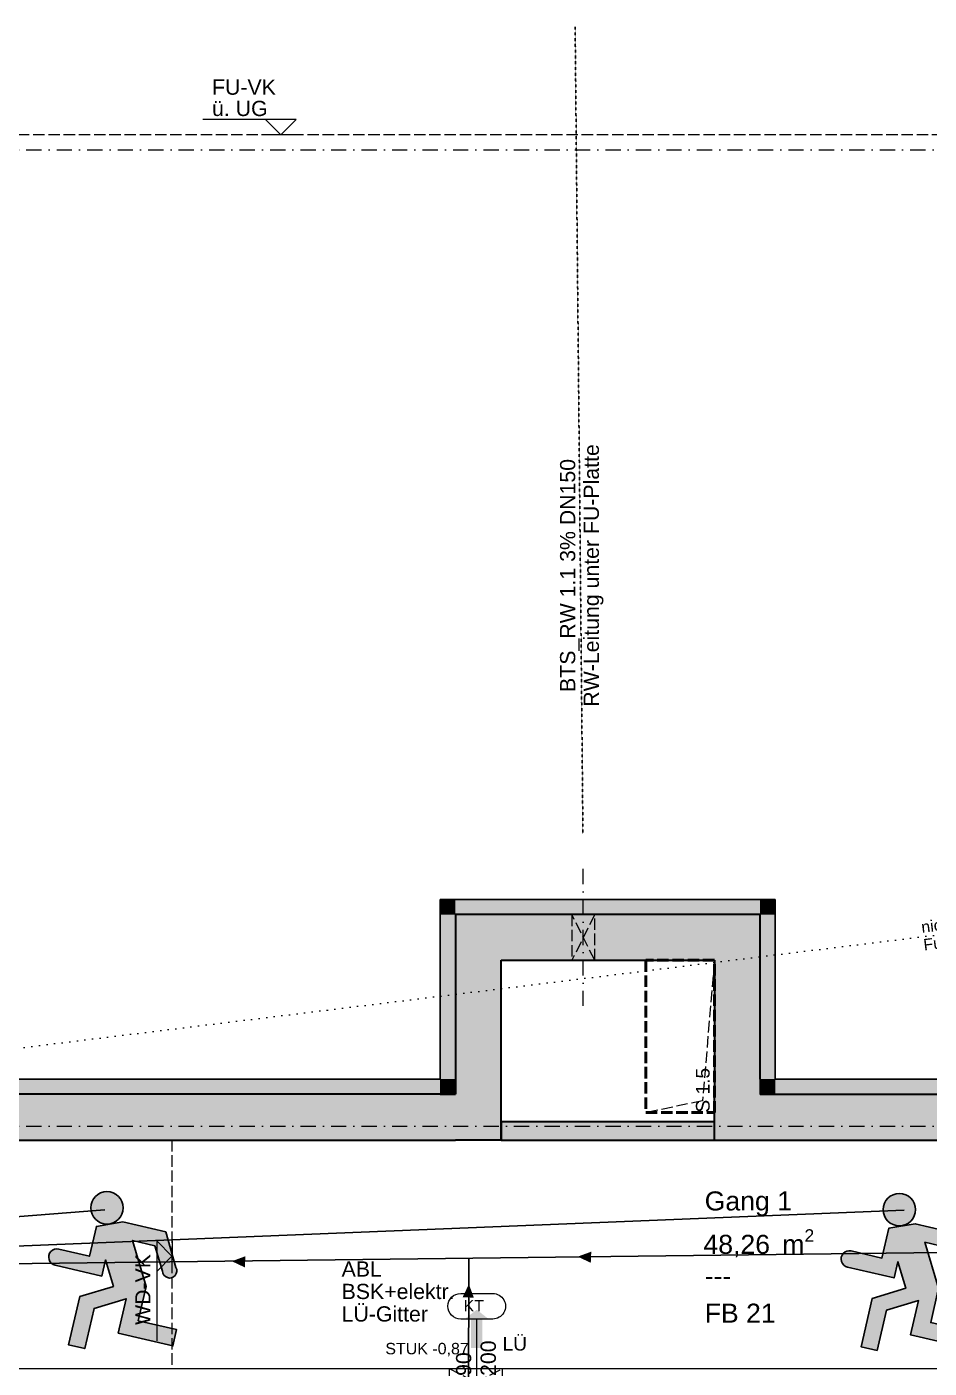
# Model space of a CAD drawing. Header units: millimetres. Extents: x 32522367 to 32638135, y 41424826 to 41540167.
# Drawn here: x 32559556 to 32565479, y 41448465 to 41457271 of the extents above; entities that cross this region are included whole.
import ezdxf
from ezdxf.enums import TextEntityAlignment as Align

# ---------------------------------------------------------------- set-up
doc = ezdxf.new("R2010")
doc.units = ezdxf.units.MM
for name, pattern in [('Achse', [0.2, 0.1, -0.05, 0, -0.05]), ('Punktlinie weit', [0.05, 0, -0.05]), ('Raster', [0.2, 0.1, -0.05, 0, -0.05]), ('Strichlinie eng', [0.1, 0.075, -0.025]), ('Untersicht', [0.1, 0.075, -0.025])]:
    doc.linetypes.add(name, pattern=pattern)
for name, color, linetype in [('000 Achsraster Haupt', 251, 'Continuous'), ('110 Wand Aussen', 251, 'Continuous'), ('120 Wand Innen tragend', 251, 'Continuous'), ('130 Wand Innen', 251, 'Continuous'), ('215 DVK darüber', 251, 'Continuous'), ('220 Bodenaufbau', 251, 'Continuous'), ('240 Unterdaemmung', 251, 'Continuous'), ('715 Lueftung', 251, 'Continuous'), ('811 Raum 2.Erschließung_ Nebenräume_Allg.räume_Technik', 251, 'Continuous'), ('955 Polierplan Beschriftung', 251, 'Continuous'), ('956 Fensternummer', 251, 'Continuous'), ('Archicad Fenstern', 251, 'Continuous'), ('Archicad Tür-Marker', 251, 'Continuous'), ('Archicad Türen', 251, 'Continuous')]:
    doc.layers.add(name, color=color, linetype=linetype)
for name, color, linetype, lineweight in [('000 Achsraster Haupt_Stift_Nr__1', 251, 'Continuous', 13), ('110 Wand Aussen_Stift_Nr__1', 251, 'Continuous', 13), ('110 Wand Aussen_Stift_Nr__24', 251, 'Continuous', 13), ('110 Wand Aussen_Stift_Nr__29', 251, 'Continuous', 13), ('110 Wand Aussen_Stift_Nr__6', 251, 'Continuous', 13), ('110 Wand Aussen_Stift_Nr__7', 251, 'Continuous', 25), ('110 Wand Aussen_Stift_Nr__78', 251, 'Continuous', 13), ('110 Wand Aussen_Stift_Nr__8', 251, 'Continuous', 35), ('120 Wand Innen tragend_Stift_Nr__1', 251, 'Continuous', 13), ('120 Wand Innen tragend_Stift_Nr__6', 251, 'Continuous', 13), ('130 Wand Innen_Stift_Nr__23', 251, 'Continuous', 13), ('130 Wand Innen_Stift_Nr__26', 251, 'Continuous', 13), ('130 Wand Innen_Stift_Nr__4', 251, 'Continuous', 35), ('130 Wand Innen_Stift_Nr__7', 251, 'Continuous', 25), ('210 Decke_Stift_Nr__101', 251, 'Continuous', 50), ('215 DVK darüber_Stift_Nr__17', 251, 'Continuous', 18), ('220 Bodenaufbau_Stift_Nr__1', 251, 'Continuous', 13), ('220 Bodenaufbau_Stift_Nr__6', 251, 'Continuous', 13), ('240 Unterdaemmung_Stift_Nr__6', 251, 'Continuous', 13), ('710 Kanal_Stift_Nr__102', 251, 'Continuous', 50), ('710 Kanal_Stift_Nr__61', 251, 'Continuous', 25), ('715 Lueftung_Stift_Nr__123', 251, 'Continuous', 13), ('945 Einreichplan Beschriftung_Stift_Nr__1', 251, 'Continuous', 13), ('955 Polierplan Beschriftung_Stift_Nr__1', 251, 'Continuous', 13), ('956 Durchbruch Beschriftung_Stift_Nr__61', 251, 'Continuous', 25), ('956 Fensternummer_Stift_Nr__1', 251, 'Continuous', 13), ('970 Brandschutz Beschriftung.Texte_ Bemaßung_ Symbole_ Fluchtwege_Stift_Nr__101', 251, 'Continuous', 50), ('Archicad Fenster-Marker_Stift_Nr__1', 251, 'Continuous', 13), ('Archicad Fenstern_Stift_Nr__1', 251, 'Continuous', 13), ('Archicad Fenstern_Stift_Nr__7', 251, 'Continuous', 25), ('Archicad Fenstern_Stift_Nr__8', 251, 'Continuous', 35), ('Archicad Raumstempel_Stift_Nr__1', 251, 'Continuous', 13), ('Archicad Tür-Marker_Stift_Nr__1', 251, 'Continuous', 13), ('Archicad Türen_Stift_Nr__1', 251, 'Continuous', 13), ('Archicad Türen_Stift_Nr__7', 251, 'Continuous', 25)]:
    doc.layers.add(name, color=color, linetype=linetype, lineweight=lineweight)
doc.layers.add('E2_LEHR_MENSCH_NATIVE', color=112, linetype='Continuous', lineweight=35, true_color=0x20dd55)
doc.layers.add('E2_LEHR_WEG_B_INTERPRETATION', color=112, linetype='Continuous', lineweight=80, true_color=0x20dd55)
doc.layers.add('E_NACHRTECH', color=3, linetype='Continuous', true_color=0x00fa00)
doc.styles.add('ERSTELLTER_STIL_1', font='arial.ttf')

# ---------------------------------------------------------------- blocks, each defined once
blk = doc.blocks.new('Gang 1__117', base_point=(19.8268, 1.9686))
at = {"layer": 'Archicad Raumstempel_Stift_Nr__1', "color": 7, "lineweight": 13, "insert": (19.5532, 2.2476), "char_height": 0.125, "attachment_point": 1, "rotation": 343.64009, "style": 'ERSTELLTER_STIL_1'}
blk.add_mtext('\\A1;{\\pql;\\pt0,0.05;\\fArial|b0|i0|c0|p0;\\W1.000000;48,26\\fArial|b0|i0|c0|p0;\\W1.000000;\\A1{\\H.66x;\\S^  ;}\\fArial|b0|i0|c0|p0;\\W1.000000; m\\fArial|b0|i0|c0|p0;\\W1.000000;\\A1{\\H.66x;\\S2^  ;}}', dxfattribs=at)
at = {"layer": 'Archicad Raumstempel_Stift_Nr__1', "color": 7, "lineweight": 13, "style": 'ERSTELLTER_STIL_1'}
for tag, p in [('ROOM_NAME', (19.6309, 2.4837)), ('DUMMY_890', (20.1705, 2.3539)), ('DUMMY_891', (19.5617, 2.2767)), ('DUMMY_892', (19.4926, 2.0411)), ('DUMMY_893', (19.4926, 2.0125)), ('sCustom1Value', (19.4234, 1.7769)), ('DUMMY_894', (19.8623, 1.6767))]:
    blk.add_attdef(tag, text='', height=0.125, rotation=343.64009, dxfattribs=at).set_placement(p, align=Align.TOP_LEFT)
blk = doc.blocks.new('Decke_47', base_point=(13.8265, 4.8519))
at = {"layer": '240 Unterdaemmung_Stift_Nr__6', "color": 7, "linetype": 'Strichlinie eng', "lineweight": 13, "flags": 128}
blk.add_lwpolyline([(13.8265, 4.8519), (18.2402, 3.5563), (18.5726, 4.6885), (20.4916, 4.1251), (20.1592, 2.9929), (29.8791, 0.1396), (30.0481, 0.7153), (31.9671, 0.152), (31.7981, -0.4237), (32.9975, -0.7758), (33.1665, -0.2001), (35.0855, -0.7635), (34.9165, -1.3392), (37.987, -2.2405), (38.5897, -0.1872), (41.8905, -1.1561), (41.3271, -3.0751), (42.3538, -3.3765), (42.3144, -3.5108), (43.0436, -3.7249), (43.1365, -3.4083), (44.2688, -3.7406), (44.3533, -3.4528), (45.8885, -3.9035), (45.711, -4.508), (53.4639, -6.7838), (53.6329, -6.2081), (55.5519, -6.7715), (55.3829, -7.3472), (57.5802, -7.9922), (57.7492, -7.4165), (59.6682, -7.9798), (59.4992, -8.5556), (62.1396, -9.3307), (63.9142, -3.2858), (52.1536, 0.1666), (50.2441, 0.7272), (27.1583, 7.5041), (25.2489, 8.0647), (15.601, 10.8969)], close=True, dxfattribs=at)
blk = doc.blocks.new('Decke_50', base_point=(4.5781, 13.8201))
at = {"layer": '220 Bodenaufbau_Stift_Nr__6', "color": 7, "linetype": 'Continuous', "lineweight": 13, "flags": 128}
blk.add_lwpolyline([(38.1903, -2.6129), (37.9025, -2.5284), (34.5442, -1.5425), (34.7132, -0.9668), (33.3699, -0.5725), (33.2009, -1.1482), (31.4258, -0.6271), (31.5948, -0.0514), (30.2514, 0.343), (30.0824, -0.2327), (19.7869, 2.7896), (20.1193, 3.9218), (18.7759, 4.3161), (18.4436, 3.1839), (13.4541, 4.6486), (10.4604, 5.5274), (8.2919, 6.164), (10.0665, 12.2089), (4.5781, 13.8201)], dxfattribs=at)
blk = doc.blocks.new('Decke_118', base_point=(16.371, 3.7923))
at = {"layer": '240 Unterdaemmung_Stift_Nr__6', "color": 7, "linetype": 'Strichlinie eng', "lineweight": 13, "flags": 128}
blk.add_lwpolyline([(16.371, 3.7923), (15.9485, 2.3531), (36.5876, -3.7057), (36.5527, -3.8413), (37.5557, -4.1358), (38.0176, -2.5622), (34.5442, -1.5425), (34.7132, -0.9668), (33.3699, -0.5725), (33.2009, -1.1482), (31.4258, -0.6271), (31.5948, -0.0514), (30.2514, 0.343), (30.0824, -0.2327)], close=True, dxfattribs=at)
blk = doc.blocks.new('Öffnung_125')
at = {"layer": '120 Wand Innen tragend_Stift_Nr__1', "color": 7, "linetype": 'Untersicht', "lineweight": 13}
for p, q in [((17.6948, 1.8404), (17.98, 1.5691)), ((17.6441, 1.6677), (18.0307, 1.7418))]:
    blk.add_line(p, q, dxfattribs=at)
at = {"layer": '120 Wand Innen tragend_Stift_Nr__6', "color": 7, "linetype": 'Untersicht', "lineweight": 13, "flags": 128}
for points in [[(17.6948, 1.8404), (17.6441, 1.6677)], [(17.98, 1.5691), (18.0307, 1.7418)]]:
    blk.add_lwpolyline(points, dxfattribs=at)
blk = doc.blocks.new('Öffnung_205')
at = {"layer": '110 Wand Aussen_Stift_Nr__1', "color": 7, "linetype": 'Untersicht', "lineweight": 13}
for p, q in [((19.4505, 4.4308), (19.2221, 4.1852)), ((19.366, 4.1429), (19.3066, 4.473))]:
    blk.add_line(p, q, dxfattribs=at)
at = {"layer": '110 Wand Aussen_Stift_Nr__6', "color": 7, "linetype": 'Untersicht', "lineweight": 13, "flags": 128}
for points in [[(19.3066, 4.473), (19.2221, 4.1852)], [(19.366, 4.1429), (19.4505, 4.4308)]]:
    blk.add_lwpolyline(points, dxfattribs=at)
at = {"layer": '110 Wand Aussen_Stift_Nr__78', "color": 5, "linetype": 'Achse', "lineweight": 13}
blk.add_line((19.2096, 3.8762), (19.4631, 4.7397), dxfattribs=at)
at = {"layer": '110 Wand Aussen_Stift_Nr__8', "color": 7, "linetype": 'Continuous', "lineweight": 35, "flags": 128}
for points in [[(19.4505, 4.4308), (19.3066, 4.473)], [(19.2221, 4.1852), (19.366, 4.1429)]]:
    blk.add_lwpolyline(points, dxfattribs=at)
blk = doc.blocks.new('2-Flügelfenster 1+1 27_2')
at = {"layer": 'Archicad Fenstern_Stift_Nr__1', "color": 7, "linetype": 'Strichlinie eng', "lineweight": 13}
for p, q in [((-0.505, 0.03), (-0.505, 0.535)), ((0.505, 0.03), (0.505, 0.535))]:
    blk.add_line(p, q, dxfattribs=at)
at = {"layer": 'Archicad Fenstern_Stift_Nr__1', "color": 7, "linetype": 'Continuous', "lineweight": 13}
for p, q in [((-0.605, 0.15), (0.605, 0.15)), ((-0.605, 0), (-0.505, 0)), ((-0.505, -0.03), (-0.505, 0.03)), ((-0.505, 0.03), (-0.435, 0.03)), ((-0.505, 0), (-0.505, -0.03)), ((-0.435, 0.03), (-0.07, 0.03)), ((-0.435, 0.03), (-0.435, -0.03)), ((-0.435, 0.01), (-0.07, 0.01)), ((-0.07, -0.03), (-0.07, 0.03)), ((-0.07, 0.03), (0, 0.03)), ((0, 0.03), (0, -0.03)), ((0, -0.03), (0, 0.03)), ((0, 0.03), (0.07, 0.03)), ((0, -0.03), (0, 0)), ((0, 0), (0, -0.03)), ((0.07, 0.03), (0.435, 0.03)), ((0.07, 0.03), (0.07, -0.03)), ((0.07, 0.01), (0.435, 0.01)), ((0.435, -0.03), (0.435, 0.03)), ((0.435, 0.03), (0.505, 0.03)), ((0.505, 0.03), (0.505, -0.03)), ((0.505, -0.03), (0.505, 0)), ((0.505, 0), (0.605, 0)), ((-0.485, -0.07), (-0.605, -0.07)), ((-0.505, -0.03), (-0.485, -0.03)), ((-0.435, -0.03), (-0.505, -0.03)), ((-0.485, -0.03), (-0.485, -0.07)), ((-0.02, -0.07), (-0.485, -0.07)), ((-0.07, -0.01), (-0.435, -0.01)), ((-0.07, -0.03), (-0.435, -0.03)), ((0, -0.03), (-0.07, -0.03)), ((-0.02, -0.07), (-0.02, -0.03)), ((-0.02, -0.03), (0, -0.03)), ((0, -0.07), (-0.02, -0.07)), ((0, -0.03), (0.02, -0.03)), ((0.07, -0.03), (0, -0.03)), ((0.02, -0.07), (0, -0.07)), ((0.02, -0.03), (0.02, -0.07)), ((0.485, -0.07), (0.02, -0.07)), ((0.435, -0.01), (0.07, -0.01)), ((0.435, -0.03), (0.07, -0.03)), ((0.505, -0.03), (0.435, -0.03)), ((0.485, -0.07), (0.485, -0.03)), ((0.485, -0.03), (0.505, -0.03)), ((0.605, -0.07), (0.485, -0.07)), ((-0.605, -0.25), (0.605, -0.25))]:
    blk.add_line(p, q, dxfattribs=at)
at = {"layer": 'Archicad Fenstern_Stift_Nr__1', "color": 7, "linetype": 'Strichlinie eng', "lineweight": 13}
for centre, start, end in [((-0.505, 0.03), 0, 90), ((0.505, 0.03), 90, 180)]:
    blk.add_arc(centre, 0.505, start, end, dxfattribs=at)
at = {"layer": 'Archicad Fenstern_Stift_Nr__7', "color": 7, "linetype": 'Continuous', "lineweight": 25}
for p, q in [((-0.605, -0.15), (-0.605, -0.25)), ((0.605, -0.15), (0.605, -0.25))]:
    blk.add_line(p, q, dxfattribs=at)
at = {"layer": 'Archicad Fenstern_Stift_Nr__8', "color": 7, "linetype": 'Continuous', "lineweight": 35}
for p, q in [((-0.605, 0.15), (-0.605, 0)), ((0.605, 0.15), (0.605, 0)), ((-0.605, 0), (-0.605, -0.07)), ((-0.605, 0), (-0.605, -0.07)), ((0.605, 0), (0.605, -0.07)), ((0.605, 0), (0.605, -0.07)), ((-0.605, -0.07), (-0.605, -0.15)), ((0.605, -0.07), (0.605, -0.15))]:
    blk.add_line(p, q, dxfattribs=at)
blk = doc.blocks.new('F Marker AUT 27')
at = {"layer": 'Archicad Fenster-Marker_Stift_Nr__1', "color": 7, "linetype": 'Continuous', "lineweight": 13}
blk.add_line((0, -0.2187), (0, 0), dxfattribs=at)
at = {"layer": 'Archicad Fenster-Marker_Stift_Nr__1', "color": 7, "lineweight": 13, "style": 'ERSTELLTER_STIL_1'}
for tag, height, p in [('DUMMY_269', 0.1, (-0.195, -0.535)), ('DUMMY_270', 0.0667, (-0.1283, -0.535)), ('DUMMY_267', 0.1, (-0.0036, -0.535)), ('DUMMY_268', 0.0667, (0.0631, -0.535))]:
    blk.add_attdef(tag, text='', height=height, rotation=270, dxfattribs=at).set_placement(p, align=Align.BOTTOM_LEFT)
blk = doc.blocks.new('Wand_300', base_point=(30.0824, -0.2327))
at = {"layer": '110 Wand Aussen_Stift_Nr__24', "linetype": 'Continuous', "lineweight": 13}
for points in [[(19.7869, 2.7896), (20.1592, 2.9929), (19.8714, 3.0774)], [(20.1592, 2.9929), (19.7869, 2.7896), (20.0747, 2.7051)], [(20.1592, 2.9929), (20.0747, 2.7051), (23.7641, 1.622), (23.8486, 1.9099)], [(25.0096, 1.5691), (24.9251, 1.2812), (29.7946, -0.1482), (29.8791, 0.1396)]]:
    blk.add_hatch(color=92, dxfattribs=at).paths.add_polyline_path(points)
at = {"layer": '110 Wand Aussen_Stift_Nr__29', "linetype": 'Continuous', "lineweight": 13}
for points in [[(20.1592, 2.9929), (20.2834, 3.0607), (20.1874, 3.0889)], [(20.2834, 3.0607), (20.1592, 2.9929), (20.2552, 2.9648)], [(20.2834, 3.0607), (20.2552, 2.9648), (23.8486, 1.9099), (23.8767, 2.0059)], [(25.0096, 1.5691), (29.7831, 0.1678), (29.8113, 0.2637), (25.0377, 1.665)]]:
    blk.add_hatch(color=6, dxfattribs=at).paths.add_polyline_path(points)
at = {"layer": '110 Wand Aussen_Stift_Nr__7', "color": 7, "linetype": 'Continuous', "lineweight": 25, "flags": 128}
for points in [[(23.8767, 2.0059), (20.2834, 3.0607)], [(29.8113, 0.2637), (25.0377, 1.665)]]:
    blk.add_lwpolyline(points, dxfattribs=at)
at = {"layer": '110 Wand Aussen_Stift_Nr__8', "color": 7, "linetype": 'Continuous', "lineweight": 35}
for p, q in [((20.1874, 3.0889), (20.1592, 2.9929)), ((23.8486, 1.9099), (20.1592, 2.9929)), ((28.91, 0.4241), (25.0096, 1.5691)), ((29.7831, 0.1678), (29.0539, 0.3818)), ((29.7831, 0.1678), (29.8791, 0.1396))]:
    blk.add_line(p, q, dxfattribs=at)
at = {"layer": '110 Wand Aussen_Stift_Nr__8', "color": 7, "linetype": 'Continuous', "lineweight": 35, "flags": 128}
for points in [[(19.7869, 2.7896), (19.8714, 3.0774)], [(19.7869, 2.7896), (23.7641, 1.622)], [(24.9251, 1.2812), (28.8255, 0.1362)], [(28.9694, 0.094), (29.7946, -0.1482)]]:
    blk.add_lwpolyline(points, dxfattribs=at)
at = {"layer": 'Archicad Fenster-Marker_Stift_Nr__1', "color": 7, "lineweight": 13, "rotation": 163.6400935152808}
blk.add_blockref('F Marker AUT 27', (24.3446, 1.4516), dxfattribs=at)
at = {"layer": 'Archicad Fenstern', "color": 7, "linetype": 'Continuous', "lineweight": 13, "xscale": -1, "rotation": 163.6400935152808}
blk.add_blockref('2-Flügelfenster 1+1 27_2', (24.3868, 1.5956), dxfattribs=at)
blk = doc.blocks.new('Wand_301', base_point=(19.7869, 2.7896))
at = {"layer": '110 Wand Aussen_Stift_Nr__24', "linetype": 'Continuous', "lineweight": 13}
for points in [[(20.2038, 4.2096), (20.1193, 3.9218), (20.4916, 4.1251)], [(20.1193, 3.9218), (20.4071, 3.8373), (20.4916, 4.1251)], [(20.1193, 3.9218), (19.8714, 3.0774), (20.1592, 2.9929), (20.4071, 3.8373)]]:
    blk.add_hatch(color=92, dxfattribs=at).paths.add_polyline_path(points)
at = {"layer": '110 Wand Aussen_Stift_Nr__29', "linetype": 'Continuous', "lineweight": 13}
for points in [[(20.4916, 4.1251), (20.6157, 4.1929), (20.5198, 4.2211)], [(20.4916, 4.1251), (20.5876, 4.097), (20.6157, 4.1929)], [(20.4916, 4.1251), (20.1874, 3.0889), (20.2834, 3.0607), (20.5876, 4.097)]]:
    blk.add_hatch(color=6, dxfattribs=at).paths.add_polyline_path(points)
at = {"layer": '110 Wand Aussen_Stift_Nr__7', "color": 7, "linetype": 'Continuous', "lineweight": 25, "flags": 128}
for points in [[(20.2834, 3.0607), (20.6157, 4.1929)], [(20.6157, 4.1929), (20.5198, 4.2211)]]:
    blk.add_lwpolyline(points, dxfattribs=at)
at = {"layer": '110 Wand Aussen_Stift_Nr__8', "color": 7, "linetype": 'Continuous', "lineweight": 35}
for p, q in [((20.4916, 4.1251), (20.2038, 4.2096)), ((20.4071, 3.8373), (20.4916, 4.1251)), ((20.1874, 3.0889), (20.4071, 3.8373)), ((20.1874, 3.0889), (20.1592, 2.9929))]:
    blk.add_line(p, q, dxfattribs=at)
at = {"layer": '110 Wand Aussen_Stift_Nr__8', "color": 7, "linetype": 'Continuous', "lineweight": 35, "flags": 128}
blk.add_lwpolyline([(20.1193, 3.9218), (19.8714, 3.0774)], dxfattribs=at)
blk = doc.blocks.new('Wand_302', base_point=(20.1193, 3.9218))
at = {"layer": '110 Wand Aussen_Stift_Nr__24', "linetype": 'Continuous', "lineweight": 13}
for points in [[(18.5726, 4.6885), (18.4881, 4.4006), (18.7759, 4.3161)], [(18.8604, 4.604), (18.5726, 4.6885), (18.7759, 4.3161)], [(18.8604, 4.604), (18.7759, 4.3161), (20.1193, 3.9218), (20.2038, 4.2096)]]:
    blk.add_hatch(color=92, dxfattribs=at).paths.add_polyline_path(points)
at = {"layer": '110 Wand Aussen_Stift_Nr__29', "linetype": 'Continuous', "lineweight": 13}
for points in [[(18.4766, 4.7167), (18.5726, 4.6885), (18.5048, 4.8126)], [(18.6008, 4.7844), (18.5048, 4.8126), (18.5726, 4.6885)], [(18.5726, 4.6885), (20.4916, 4.1251), (20.5198, 4.2211), (18.6008, 4.7844)]]:
    blk.add_hatch(color=6, dxfattribs=at).paths.add_polyline_path(points)
at = {"layer": '110 Wand Aussen_Stift_Nr__7', "color": 7, "linetype": 'Continuous', "lineweight": 25, "flags": 128}
for points in [[(18.5048, 4.8126), (18.4766, 4.7167)], [(20.5198, 4.2211), (18.5048, 4.8126)]]:
    blk.add_lwpolyline(points, dxfattribs=at)
at = {"layer": '110 Wand Aussen_Stift_Nr__8', "color": 7, "linetype": 'Continuous', "lineweight": 35}
for p, q in [((18.5726, 4.6885), (18.4881, 4.4006)), ((18.8604, 4.604), (18.5726, 4.6885)), ((19.3066, 4.473), (18.8604, 4.604)), ((20.2038, 4.2096), (19.4505, 4.4308)), ((20.4916, 4.1251), (20.2038, 4.2096))]:
    blk.add_line(p, q, dxfattribs=at)
at = {"layer": '110 Wand Aussen_Stift_Nr__8', "color": 7, "linetype": 'Continuous', "lineweight": 35, "flags": 128}
for points in [[(18.7759, 4.3161), (19.2221, 4.1852)], [(19.366, 4.1429), (20.1193, 3.9218)]]:
    blk.add_lwpolyline(points, dxfattribs=at)
blk = doc.blocks.new('Wand_303', base_point=(18.7759, 4.3161))
at = {"layer": '110 Wand Aussen_Stift_Nr__24', "linetype": 'Continuous', "lineweight": 13}
for points in [[(18.5281, 3.4718), (18.7759, 4.3161), (18.4881, 4.4006), (18.2402, 3.5563)], [(18.2402, 3.5563), (18.1557, 3.2684), (18.4436, 3.1839)], [(18.5281, 3.4718), (18.2402, 3.5563), (18.4436, 3.1839)]]:
    blk.add_hatch(color=92, dxfattribs=at).paths.add_polyline_path(points)
at = {"layer": '110 Wand Aussen_Stift_Nr__29', "linetype": 'Continuous', "lineweight": 13}
for points in [[(18.1724, 3.6804), (18.2684, 3.6522), (18.5726, 4.6885), (18.4766, 4.7167)], [(18.1724, 3.6804), (18.1443, 3.5844), (18.2402, 3.5563)], [(18.2684, 3.6522), (18.1724, 3.6804), (18.2402, 3.5563)]]:
    blk.add_hatch(color=6, dxfattribs=at).paths.add_polyline_path(points)
at = {"layer": '110 Wand Aussen_Stift_Nr__7', "color": 7, "linetype": 'Continuous', "lineweight": 25, "flags": 128}
blk.add_lwpolyline([(18.4766, 4.7167), (18.1724, 3.6804)], dxfattribs=at)
at = {"layer": '110 Wand Aussen_Stift_Nr__8', "color": 7, "linetype": 'Continuous', "lineweight": 35}
for p, q in [((18.5726, 4.6885), (18.4881, 4.4006)), ((18.4881, 4.4006), (18.2402, 3.5563)), ((18.1443, 3.5844), (18.2402, 3.5563))]:
    blk.add_line(p, q, dxfattribs=at)
at = {"layer": '110 Wand Aussen_Stift_Nr__8', "color": 7, "linetype": 'Continuous', "lineweight": 35, "flags": 128}
for points in [[(18.4436, 3.1839), (18.7759, 4.3161)], [(18.4436, 3.1839), (18.1557, 3.2684)]]:
    blk.add_lwpolyline(points, dxfattribs=at)
blk = doc.blocks.new('Wand_304', base_point=(18.4436, 3.1839))
at = {"layer": '110 Wand Aussen_Stift_Nr__24', "linetype": 'Continuous', "lineweight": 13}
blk.add_hatch(color=92, dxfattribs=at).paths.add_polyline_path([(18.2402, 3.5563), (13.5386, 4.9364), (13.4541, 4.6486), (18.1557, 3.2684)])
at = {"layer": '110 Wand Aussen_Stift_Nr__29', "linetype": 'Continuous', "lineweight": 13}
blk.add_hatch(color=6, dxfattribs=at).paths.add_polyline_path([(18.1724, 3.6804), (13.5668, 5.0324), (13.5386, 4.9364), (18.1443, 3.5844)])
at = {"layer": '110 Wand Aussen_Stift_Nr__7', "color": 7, "linetype": 'Continuous', "lineweight": 25, "flags": 128}
for points in [[(13.5668, 5.0324), (13.5386, 4.9364)], [(13.8546, 4.9479), (13.5668, 5.0324)], [(18.1724, 3.6804), (13.9506, 4.9197)]]:
    blk.add_lwpolyline(points, dxfattribs=at)
at = {"layer": '110 Wand Aussen_Stift_Nr__8', "color": 7, "linetype": 'Continuous', "lineweight": 35}
for p, q in [((14.0184, 4.7956), (13.5386, 4.9364)), ((18.1443, 3.5844), (14.2103, 4.7393)), ((18.1443, 3.5844), (18.2402, 3.5563))]:
    blk.add_line(p, q, dxfattribs=at)
at = {"layer": '110 Wand Aussen_Stift_Nr__8', "color": 7, "linetype": 'Continuous', "lineweight": 35, "flags": 128}
for points in [[(13.5386, 4.9364), (13.4541, 4.6486)], [(13.4541, 4.6486), (13.9339, 4.5078)], [(14.1258, 4.4514), (18.1557, 3.2684)]]:
    blk.add_lwpolyline(points, dxfattribs=at)
blk = doc.blocks.new('T Marker AUT 27_4')
at = {"layer": 'Archicad Tür-Marker_Stift_Nr__1', "color": 7, "linetype": 'Continuous', "lineweight": 13}
blk.add_line((0, -0.405), (0, 0.075), dxfattribs=at)
at = {"layer": 'Archicad Tür-Marker_Stift_Nr__1', "color": 7, "lineweight": 13, "style": 'ERSTELLTER_STIL_1'}
for tag, height, rotation, p in [('AC_SillPrefix_STUK', 0.075, 180, (0.2687, 0.2696)), ('DUMMY_268', 0.05, 180, (-0.2687, 0.2084)), ('DUMMY_273', 0.1, 270, (-0.165, 0.1814)), ('DUMMY_271', 0.1, 270, (-0.0036, 0.1052)), ('DUMMY_274', 0.0667, 270, (-0.0983, -0.08)), ('DUMMY_272', 0.0667, 270, (0.0631, -0.08)), ('widthPrefix1st50_1', 0.1, 270, (-0.165, -0.1475)), ('widthPrefix1st50_0', 0.1, 270, (-0.0036, -0.1474)), ('DUMMY_270', 0.0667, 270, (-0.0983, -0.6756)), ('DUMMY_269', 0.0667, 270, (0.0631, -0.6756))]:
    blk.add_attdef(tag, text='', height=height, rotation=rotation, dxfattribs=at).set_placement(p, align=Align.BOTTOM_LEFT)
blk = doc.blocks.new('Wand_322', base_point=(9.9612, 4.1107))
at = {"layer": 'Archicad Tür-Marker', "color": 7, "lineweight": 13}
ref = blk.add_blockref('T Marker AUT 27_4', (17.8675, 1.7897), dxfattribs=dict(at, rotation=343.6400909213428))
ref.add_attrib('widthPrefix1st50', 'RBL106', dxfattribs={"layer": 'Archicad Tür-Marker_Stift_Nr__1', "color": 7, "lineweight": 13, "height": 0.1, "rotation": 73.64009, "style": 'ERSTELLTER_STIL_1'}).set_placement((17.6807, 1.1731), align=Align.BOTTOM_LEFT)
ref.add_attrib('widthPrefix1st50_1', 'RBL213', dxfattribs={"layer": 'Archicad Tür-Marker_Stift_Nr__1', "color": 7, "lineweight": 13, "height": 0.1, "rotation": 73.64009, "style": 'ERSTELLTER_STIL_1'}).set_placement((17.8356, 1.1275), align=Align.BOTTOM_LEFT)
ref.add_attrib('AC_SillPrefix_STUK', 'STUK -0,87', dxfattribs={"layer": 'Archicad Tür-Marker_Stift_Nr__1', "color": 7, "lineweight": 13, "height": 0.075, "rotation": 343.64009, "style": 'ERSTELLTER_STIL_1'}).set_placement((17.3124, 2.0264), align=Align.BOTTOM_LEFT)
ref.add_attrib('DUMMY_271', '90', dxfattribs={"layer": 'Archicad Tür-Marker_Stift_Nr__1', "color": 7, "lineweight": 13, "height": 0.1, "rotation": 73.64009, "style": 'ERSTELLTER_STIL_1'}).set_placement((17.8484, 1.7446), align=Align.BOTTOM_LEFT)
ref.add_attrib('DUMMY_273', '200', dxfattribs={"layer": 'Archicad Tür-Marker_Stift_Nr__1', "color": 7, "lineweight": 13, "height": 0.1, "rotation": 73.64009, "style": 'ERSTELLTER_STIL_1'}).set_placement((18.0033, 1.6991), align=Align.BOTTOM_LEFT)
blk = doc.blocks.new('Blockrahmentür 1-Fl 27_8')
at = {"layer": 'Archicad Türen_Stift_Nr__1', "color": 7, "linetype": 'Continuous', "lineweight": 13}
for p, q in [((0.4, 0), (0.4, 0.8)), ((-0.4, 0), (-0.43, 0)), ((-0.43, 0), (-0.43, -0.03)), ((-0.4, -0.02), (-0.4, 0)), ((0.4, -0.02), (0.4, 0)), ((0.4, 0), (0.43, 0)), ((0.43, 0), (0.43, -0.03)), ((-0.43, -0.03), (-0.4, -0.03)), ((-0.4, -0.03), (-0.4, -0.02)), ((0.4, -0.03), (0.4, -0.02)), ((0.43, -0.03), (0.4, -0.03))]:
    blk.add_line(p, q, dxfattribs=at)
blk.add_arc((0.4, 0), 0.8, 90, 180, dxfattribs=at)
at = {"layer": 'Archicad Türen_Stift_Nr__7', "color": 7, "linetype": 'Continuous', "lineweight": 25}
for p, q in [((-0.43, 0), (-0.43, -0.03)), ((-0.43, 0), (-0.43, -0.03)), ((0.43, 0), (0.43, -0.03)), ((0.43, 0), (0.43, -0.03))]:
    blk.add_line(p, q, dxfattribs=at)
blk = doc.blocks.new('T Marker AUT 27_13')
at = {"layer": 'Archicad Tür-Marker_Stift_Nr__1', "color": 7, "linetype": 'Continuous', "lineweight": 13}
blk.add_line((0, -0.255), (0, 0.075), dxfattribs=at)
at = {"layer": 'Archicad Tür-Marker_Stift_Nr__1', "color": 7, "lineweight": 13, "style": 'ERSTELLTER_STIL_1'}
for tag, height, p in [('DUMMY_270', 0.1, (-0.165, 0.0026)), ('DUMMY_268', 0.1, (-0.0036, 0.0026)), ('DUMMY_269', 0.0667, (0.0631, -0.1825)), ('DUMMY_271', 0.0667, (-0.0983, -0.2588))]:
    blk.add_attdef(tag, text='', height=height, rotation=270, dxfattribs=at).set_placement(p, align=Align.BOTTOM_LEFT)
blk = doc.blocks.new('Wand_430', base_point=(16.8216, 0.5699))
at = {"layer": '130 Wand Innen_Stift_Nr__26', "linetype": 'Continuous', "lineweight": 13}
for points in [[(17.1836, 1.8029), (17.0878, 1.4767), (17.1166, 1.4682), (17.2123, 1.7945)], [(16.8258, 0.5843), (16.8546, 0.5759), (16.8743, 0.643), (16.8456, 0.6515)]]:
    blk.add_hatch(color=5, dxfattribs=at).paths.add_polyline_path(points)
at = {"layer": '130 Wand Innen_Stift_Nr__7', "color": 7, "linetype": 'Continuous', "lineweight": 25}
for p, q in [((17.1166, 1.4682), (17.0878, 1.4767)), ((16.8743, 0.643), (16.8456, 0.6515))]:
    blk.add_line(p, q, dxfattribs=at)
at = {"layer": '130 Wand Innen_Stift_Nr__7', "color": 7, "linetype": 'Continuous', "lineweight": 25, "flags": 128}
for points in [[(17.1836, 1.8029), (17.0878, 1.4767)], [(17.1166, 1.4682), (17.2123, 1.7945)], [(17.2123, 1.7945), (17.1836, 1.8029)], [(16.8456, 0.6515), (16.8258, 0.5843)], [(16.8546, 0.5759), (16.8743, 0.643)]]:
    blk.add_lwpolyline(points, dxfattribs=at)
at = {"layer": 'Archicad Tür-Marker', "color": 7, "lineweight": 13}
ref = blk.add_blockref('T Marker AUT 27_13', (16.9667, 1.0641), dxfattribs=dict(at, rotation=73.64008921166655))
ref.add_attrib('DUMMY_268', '80', dxfattribs={"layer": 'Archicad Tür-Marker_Stift_Nr__1', "color": 7, "lineweight": 13, "height": 0.1, "rotation": 343.64009, "style": 'ERSTELLTER_STIL_1'}).set_placement((16.9945, 1.0848), align=Align.BOTTOM_LEFT)
ref.add_attrib('DUMMY_270', '200', dxfattribs={"layer": 'Archicad Tür-Marker_Stift_Nr__1', "color": 7, "lineweight": 13, "height": 0.1, "rotation": 343.64009, "style": 'ERSTELLTER_STIL_1'}).set_placement((16.949, 0.9299), align=Align.BOTTOM_LEFT)
at = {"layer": 'Archicad Türen', "color": 7, "linetype": 'Continuous', "lineweight": 13, "rotation": 253.6400892116665}
blk.add_blockref('Blockrahmentür 1-Fl 27_8', (16.9955, 1.0556), dxfattribs=at)
blk = doc.blocks.new('Wand_467', base_point=(19.7869, 2.7896))
at = {"layer": '130 Wand Innen_Stift_Nr__23', "linetype": 'Continuous', "lineweight": 13}
blk.add_hatch(color=91, dxfattribs=at).paths.add_polyline_path([(19.8207, 2.9047), (18.4774, 3.2991), (18.4436, 3.1839), (19.7869, 2.7896)])
at = {"layer": '130 Wand Innen_Stift_Nr__4', "color": 7, "linetype": 'Continuous', "lineweight": 35, "flags": 128}
for points in [[(18.4774, 3.2991), (18.4436, 3.1839)], [(19.8207, 2.9047), (18.4774, 3.2991)], [(18.4436, 3.1839), (19.7869, 2.7896)], [(19.7869, 2.7896), (19.8207, 2.9047)]]:
    blk.add_lwpolyline(points, dxfattribs=at)
blk = doc.blocks.new('Höhenbemaßung_214', base_point=(16.1563, 3.061))
at = {"layer": '215 DVK darüber_Stift_Nr__17', "color": 190, "linetype": 'Continuous', "lineweight": 18, "true_color": 0x9900ff}
for p, q in [((16.0886, 3.1851), (16.0322, 2.9933)), ((16.1563, 3.061), (16.0886, 3.1851)), ((16.1846, 3.1569), (16.1281, 2.9651)), ((16.0322, 2.9933), (16.1563, 3.061)), ((16.0322, 2.9933), (15.9032, 2.5548))]:
    blk.add_line(p, q, dxfattribs=at)
at = {"layer": '215 DVK darüber_Stift_Nr__17', "color": 190, "lineweight": 18, "true_color": 0x9900ff, "insert": (15.8934, 2.6672), "char_height": 0.1, "attachment_point": 7, "rotation": 73.60614, "style": 'ERSTELLTER_STIL_1'}
blk.add_mtext('\\A1;{\\pql;\\fArial|b0|i0|c0|p0;\\W1.000000;WD-VK}', dxfattribs=at)
blk = doc.blocks.new('Höhenbemaßung_270', base_point=(18.9158, 9.9238))
at = {"layer": '215 DVK darüber_Stift_Nr__17', "color": 190, "linetype": 'Continuous', "lineweight": 18, "true_color": 0x9900ff}
for p, q in [((18.8481, 10.0479), (18.4534, 10.164)), ((19.04, 9.9915), (18.8481, 10.0479)), ((18.8481, 10.0479), (18.9158, 9.9238)), ((19.0118, 9.8955), (18.8199, 9.952)), ((18.9158, 9.9238), (19.04, 9.9915))]:
    blk.add_line(p, q, dxfattribs=at)
at = {"layer": '215 DVK darüber_Stift_Nr__17', "color": 190, "lineweight": 18, "true_color": 0x9900ff, "char_height": 0.1, "attachment_point": 7, "rotation": 343.60614, "style": 'ERSTELLTER_STIL_1'}
for s, insert in [('\\A1;{\\pql;\\fArial|b0|i0|c0|p0;\\W1.000000;FU-VK}', (18.5559, 10.3017)), ('\\A1;{\\pql;\\fArial|b0|i0|c0|p0;\\W1.000000;ü. UG}', (18.5164, 10.1674))]:
    blk.add_mtext(s, dxfattribs=dict(at, insert=insert))
blk = doc.blocks.new('Etikett_231', base_point=(17.8887, 1.8617))
at = {"layer": '956 Fensternummer_Stift_Nr__1', "color": 7, "linetype": 'Continuous', "lineweight": 13}
blk.add_line((17.8887, 1.8617), (17.9591, 2.1016), dxfattribs=at)
at = {"layer": '956 Fensternummer_Stift_Nr__1', "color": 7, "linetype": 'Continuous', "lineweight": 13, "flags": 128}
blk.add_lwpolyline([(17.8583, 2.1311, -1), (17.9056, 2.2922), (18.1071, 2.233, -1), (18.0598, 2.072)], format="xyb", close=True, dxfattribs=at)
at = {"layer": '956 Fensternummer_Stift_Nr__1', "color": 7, "lineweight": 13, "insert": (17.9941, 2.2209), "char_height": 0.075, "attachment_point": 2, "rotation": 343.64009, "style": 'ERSTELLTER_STIL_1'}
blk.add_mtext('\\A1;{\\pqc;\\pt0,1;\\fArial|b0|i0|c0|p0;\\W1.000000;KT\\fArial|b0|i0|c0|p0;\\W1.000000;\\A1{\\H.66x;\\S^  ;}\\fArial|b0|i0|c0|p0;\\W1.000000;\\fArial|b0|i0|c0|p0;\\W1.000000;\\A1{\\H.66x;\\S^  ;}\\fArial|b0|i0|c0|p0;\\W1.000000; \\fArial|b0|i0|c0|p0;\\W1.000000;\\fArial|b0|i0|c0|p0;\\W1.000000;\\fArial|b0|i0|c0|p0;\\W1.000000;\\fArial|b0|i0|c0|p0;\\W1.000000;\\fArial|b0|i0|c0|p0;\\W1.000000;\\fArial|b0|i0|c0|p0;\\W1.000000;\\fArial|b0|i0|c0|p0;\\W1.000000;\\fArial|b0|i0|c0|p0;\\W1.000000;\\fArial|b0|i0|c0|p0;\\W1.000000;\\fArial|b0|i0|c0|p0;\\W1.000000;\\fArial|b0|i0|c0|p0;\\W1.000000;\\fArial|b0|i0|c0|p0;\\W1.000000;\\fArial|b0|i0|c0|p0;\\W1.000000;\\fArial|b0|i0|c0|p0;\\W1.000000;\\fArial|b0|i0|c0|p0;\\W1.000000;\\fArial|b0|i0|c0|p0;\\W1.000000;\\fArial|b0|i0|c0|p0;\\W1.000000;\\fArial|b0|i0|c0|p0;\\W1.000000;\\fArial|b0|i0|c0|p0;\\W1.000000;\\fArial|b0|i0|c0|p0;\\W1.000000;\\fArial|b0|i0|c0|p0;\\W1.000000;\\fArial|b0|i0|c0|p0;\\W1.000000;\\fArial|b0|i0|c0|p0;\\W1.000000;\\fArial|b0|i0|c0|p0;\\W1.000000;\\fArial|b0|i0|c0|p0;\\W1.000000;\\fArial|b0|i0|c0|p0;\\W1.000000;\\fArial|b0|i0|c0|p0;\\W1.000000;\\fArial|b0|i0|c0|p0;\\W1.000000;\\fArial|b0|i0|c0|p0;\\W1.000000;\\fArial|b0|i0|c0|p0;\\W1.000000;\\fArial|b0|i0|c0|p0;\\W1.000000;\\fArial|b0|i0|c0|p0;\\W1.000000;\\fArial|b0|i0|c0|p0;\\W1.000000;\\fArial|b0|i0|c0|p0;\\W1.000000;\\fArial|b0|i0|c0|p0;\\W1.000000;\\fArial|b0|i0|c0|p0;\\W1.000000;\\fArial|b0|i0|c0|p0;\\W1.000000;\\fArial|b0|i0|c0|p0;\\W1.000000;\\fArial|b0|i0|c0|p0;\\W1.000000;\\fArial|b0|i0|c0|p0;\\W1.000000;\\fArial|b0|i0|c0|p0;\\W1.000000;\\fArial|b0|i0|c0|p0;\\W1.000000;\\fArial|b0|i0|c0|p0;\\W1.000000;}', dxfattribs=at)
blk = doc.blocks.new('Etikett_255', base_point=(30.5974, 0.3069))
at = {"layer": '955 Polierplan Beschriftung_Stift_Nr__1', "color": 7, "linetype": 'Punktlinie weit', "lineweight": 13}
blk.add_line((13.9315, 4.9253), (63.9604, -3.2993), dxfattribs=at)
blk = doc.blocks.new('Öffnung_362')
at = {"layer": '210 Decke_Stift_Nr__101', "color": 1, "linetype": 'Untersicht', "lineweight": 50, "true_color": 0xf50000, "flags": 128}
for points in [[(19.6875, 4.0485), (19.4058, 3.089)], [(20.1193, 3.9218), (19.6875, 4.0485)], [(19.8376, 2.9623), (20.1193, 3.9218)], [(19.4058, 3.089), (19.8376, 2.9623)]]:
    blk.add_lwpolyline(points, dxfattribs=at)
at = {"layer": '220 Bodenaufbau_Stift_Nr__1', "color": 7, "linetype": 'Untersicht', "lineweight": 13}
for p, q in [((20.1193, 3.9218), (19.785, 3.0586)), ((19.785, 3.0586), (19.4058, 3.089))]:
    blk.add_line(p, q, dxfattribs=at)
blk = doc.blocks.new('Standard-Rastermarker_20')
at = {"layer": '000 Achsraster Haupt_Stift_Nr__1', "color": 7, "linetype": 'Raster', "lineweight": 13}
blk.add_line((1, 0), (91.4133, 0), dxfattribs=at)
at = {"layer": '000 Achsraster Haupt_Stift_Nr__1', "color": 7, "lineweight": 13, "style": 'ERSTELLTER_STIL_1'}
for tag, p in [('AC_MarkerText_1_0', (-0.25, 0.075)), ('AC_MarkerText_1_1', (92.6633, 0.075))]:
    blk.add_attdef(tag, text='', height=0.15, dxfattribs=at).set_placement(p, align=Align.TOP_CENTER)
blk = doc.blocks.new('Pfeil Gerade 27_6')
at = {"layer": '715 Lueftung_Stift_Nr__123', "linetype": 'Continuous', "lineweight": 13, "true_color": 0xe69900}
blk.add_hatch(color=42, dxfattribs=at).paths.add_polyline_path([(0.125, 0), (0.067, 0.0748), (0.067, 0.0376), (-0.125, 0.0376), (-0.125, -0.0376), (0.067, -0.0376), (0.067, -0.0748)])
blk = doc.blocks.new('98095500')
at = {"color": 18, "lineweight": 30, "true_color": 0x000000}
for points in [[(423921.7, 99168.8), (423956.8, 99168.8), (423956.8, 99202.9), (423984.5, 99214.5), (424033.7, 99214.5), (424053.8, 99178.3)], [(424040.2, 99170.9), (424025.2, 99196.7), (423999.7, 99196.8), (424026.2, 99150.3), (424026.2, 99110.9), (424070.2, 99110.9), (424070.2, 99092.3), (424007.5, 99092.3), (424007.5, 99131.7), (423975, 99113.1), (423975, 99067), (423956.5, 99067), (423956.5, 99122.4), (423990.5, 99141.9), (423975.1, 99168.8), (423975.1, 99150.2), (423921.7, 99150.3)]]:
    blk.add_lwpolyline(points, dxfattribs=at)
blk.add_circle((423963.6, 99225.9), 18.1, dxfattribs=at)
for centre, radius, start, end in [((424047.8, 99173.1), 7.96, 195.7299, 41.4005), ((423921.7, 99159.5), 9.27, 89.9849, 270.0151)]:
    blk.add_arc(centre, radius, start, end, dxfattribs=at)
blk = doc.blocks.new('750298750')
h = blk.add_hatch(color=3)
h.paths.add_polyline_path([(426943.6, 99576.9), (426968.1, 99576.8), (426982.5, 99552, 1.25347), (426995.6, 99559.2), (426976.3, 99594), (426929, 99594), (426902.3, 99582.8), (426902.3, 99550), (426868.6, 99550, 1), (426868.6, 99532.2), (426919.9, 99532.1), (426919.9, 99550), (426934.8, 99524.1), (426902.1, 99505.4), (426902.1, 99452.1), (426919.8, 99452.1), (426919.8, 99496.4), (426951.1, 99514.3), (426951.1, 99476.4), (427011.4, 99476.4), (427011.4, 99494.3), (426969.1, 99494.3), (426969.1, 99532.2)])
h.paths.add_polyline_path([(426891.5, 99604.9, 1), (426926.3, 99604.9, 1)])
at = {"xscale": 0.9619413167778113, "yscale": 0.9619413167778113, "zscale": 0.9619413167778113}
blk.add_blockref('98095500', (19080.8, 4155.4), dxfattribs=at)
blk = doc.blocks.new('E2_MOL_LEHRPERSON_ZENTRIERT')
blk.add_blockref('750298750', (-426935.5, -99537.2))

msp = doc.modelspace()

# ---------------------------------------------------------------- linework, layer by layer
at = {"layer": '710 Kanal_Stift_Nr__61', "color": 5, "linetype": 'Achse', "lineweight": 25}
msp.add_line((32563206.21, 41451973.023), (32563155.104, 41457270.728), dxfattribs=at)
at = {"layer": '811 Raum 2.Erschließung_ Nebenräume_Allg.räume_Technik', "color": 51, "linetype": 'Continuous', "lineweight": 0, "true_color": 0xf5ffa6, "flags": 128}
msp.add_lwpolyline([(32554268.836, 41447432.46), (32554268.831, 41448462.46), (32559088.831, 41448462.484), (32566978.831, 41448462.524), (32568578.831, 41448462.532), (32583068.831, 41448462.606), (32583068.823, 41449962.605), (32565768.823, 41449962.518), (32564168.823, 41449962.51), (32557468.823, 41449962.476), (32556448.823, 41449962.471), (32552268.823, 41449962.45), (32552268.836, 41447432.45)], close=True, dxfattribs=at)
at = {"layer": 'E2_LEHR_WEG_B_INTERPRETATION', "color": 112, "true_color": 0x20dd55}
for points in [[(32563172.172, 41449196.975), (32563261.1, 41449229.66), (32563257.769, 41449156.36)], [(32560901.505, 41449166.766), (32560990.433, 41449199.451), (32560987.102, 41449126.15)], [(32562457.584, 41449016.488), (32562490.269, 41448927.56), (32562416.968, 41448930.891)]]:
    msp.add_solid(points, dxfattribs=at)
at = {"layer": 'E_NACHRTECH', "color": 4, "lineweight": 30}
for points in [[(32560067.059, 41449504.633), (32554511.86, 41449069.74)], [(32565313.809, 41449501.039), (32554512.575, 41449063.975)]]:
    msp.add_lwpolyline(points, dxfattribs=at)
at = {"layer": 'E_NACHRTECH', "color": 3, "lineweight": 30}
for points in [[(32566463.156, 41449235.829), (32554523.909, 41449089.676)], [(32562455.282, 41448280.755), (32562457.339, 41449179.706)]]:
    msp.add_lwpolyline(points, dxfattribs=at)

# ---------------------------------------------------------------- block references
at = {"layer": '000 Achsraster Haupt', "color": 7, "linetype": 'Continuous', "lineweight": 18, "xscale": 999.9999999999995, "yscale": 999.9999999999995, "zscale": 999.9999999999995, "rotation": 0.0002901272618044}
for p in [(32539942.756, 41456462.383), (32539942.788, 41450052.387)]:
    msp.add_blockref('Standard-Rastermarker_20', p, dxfattribs=at)
at = {"layer": '110 Wand Aussen', "color": 7, "lineweight": 35, "xscale": 1000, "yscale": 1000, "zscale": 1000, "rotation": 16.36019999999994}
for name, p in [('Wand_300', (32574798.823, 41449962.564)), ('Wand_302', (32564068.817, 41451142.509)), ('Wand_304', (32562668.823, 41449962.502)), ('Wand_303', (32562668.817, 41451142.502)), ('Wand_301', (32564068.823, 41449962.509))]:
    msp.add_blockref(name, p, dxfattribs=at)
at = {"layer": '110 Wand Aussen', "color": 7, "linetype": 'Continuous', "lineweight": 13, "xscale": 1000, "yscale": 1000, "zscale": 1000, "rotation": 16.36019999999994}
msp.add_blockref('Öffnung_205', (32545868.865, 41441712.417), dxfattribs=at)
at = {"layer": '120 Wand Innen tragend', "color": 7, "lineweight": 35, "xscale": 1000, "yscale": 1000, "zscale": 1000, "rotation": 16.36019999999994}
msp.add_blockref('Wand_322', (32554268.831, 41448462.46), dxfattribs=at)
at = {"layer": '120 Wand Innen tragend', "color": 7, "linetype": 'Continuous', "lineweight": 13, "xscale": 1000, "yscale": 1000, "zscale": 1000, "rotation": 16.36019999999994}
msp.add_blockref('Öffnung_125', (32545868.865, 41441712.417), dxfattribs=at)
at = {"layer": '130 Wand Innen', "color": 7, "lineweight": 35, "xscale": 1000, "yscale": 1000, "zscale": 1000, "rotation": 16.36019999999994}
for name, p in [('Wand_467', (32564068.823, 41449962.509)), ('Wand_430', (32561848.838, 41446997.499))]:
    msp.add_blockref(name, p, dxfattribs=at)
at = {"layer": '215 DVK darüber', "color": 190, "lineweight": 18, "true_color": 0x9900ff, "xscale": 1000, "yscale": 1000, "zscale": 1000, "rotation": 16.36019999999994}
for name, p in [('Höhenbemaßung_270', (32561223.524, 41456562.484)), ('Höhenbemaßung_214', (32560508.827, 41449200.3))]:
    msp.add_blockref(name, p, dxfattribs=at)
at = {"layer": '220 Bodenaufbau', "color": 7, "linetype": 'Continuous', "lineweight": 13, "xscale": 1000, "yscale": 1000, "zscale": 1000, "rotation": 16.36019999999994}
for name, p in [('Decke_50', (32546368.792, 41456262.42)), ('Öffnung_362', (32545868.865, 41441712.417))]:
    msp.add_blockref(name, p, dxfattribs=at)
at = {"layer": '240 Unterdaemmung', "color": 7, "linetype": 'Strichlinie eng', "lineweight": 13, "xscale": 1000, "yscale": 1000, "zscale": 1000, "rotation": 16.36019999999994}
for name, p in [('Decke_47', (32557768.822, 41450262.477)), ('Decke_118', (32560508.823, 41449962.493))]:
    msp.add_blockref(name, p, dxfattribs=at)
at = {"layer": '715 Lueftung', "color": 7, "linetype": 'Continuous', "lineweight": 13, "xscale": -1000, "yscale": 1000, "zscale": 1000, "rotation": 270.0002892130283}
msp.add_blockref('Pfeil Gerade 27_6', (32562508.83, 41448723.189), dxfattribs=at)
at = {"layer": '811 Raum 2.Erschließung_ Nebenräume_Allg.räume_Technik', "color": 7, "linetype": 'Continuous', "lineweight": 13, "xscale": 1000, "yscale": 1000, "zscale": 1000, "rotation": 16.36019999999994}
msp.add_blockref('Gang 1__117', (32564338.424, 41449185.999), dxfattribs=at).add_auto_attribs({'ROOM_NAME': 'Gang 1', 'sCustom1Value': 'FB 21', 'DUMMY_893': '---'})
at = {"layer": '955 Polierplan Beschriftung', "color": 7, "linetype": 'Continuous', "lineweight": 13, "xscale": 1000, "yscale": 1000, "zscale": 1000, "rotation": 16.36019999999994}
msp.add_blockref('Etikett_255', (32575140.925, 41450625.388), dxfattribs=at)
at = {"layer": '956 Fensternummer', "color": 7, "linetype": 'Continuous', "lineweight": 13, "xscale": 1000, "yscale": 1000, "zscale": 1000, "rotation": 16.36019999999994}
msp.add_blockref('Etikett_231', (32562508.831, 41448537.502), dxfattribs=at)
at = {"layer": 'E2_LEHR_MENSCH_NATIVE', "color": 112, "true_color": 0x20dd55, "xscale": 6.107755025382402, "yscale": 6.107755025382402, "rotation": 346.9323015139238}
for p in [(32560146.795, 41449078.004), (32565347.981, 41449066.102)]:
    msp.add_blockref('E2_MOL_LEHRPERSON_ZENTRIERT', p, dxfattribs=at)

# ---------------------------------------------------------------- texts
at = {"layer": '710 Kanal_Stift_Nr__102', "color": 5, "linetype": 'Continuous', "lineweight": 50, "insert": (32563198.565, 41453669.059), "char_height": 100, "attachment_point": 5, "rotation": 90.0002904, "line_spacing_factor": 0.930913, "style": 'ERSTELLTER_STIL_1'}
msp.add_mtext('\\A1;{\\pqc;\\fArial|b0|i0|c0|p0;\\W1.000000;BTS_\\fArial|b0|i0|c0|p0;\\W1.000000;RW 1.1 3% DN150\\P\\pqc;\\fArial|b0|i0|c0|p0;\\W1.000000;RW-Leitung unter FU-Platte}', dxfattribs=at)
at = {"layer": '945 Einreichplan Beschriftung_Stift_Nr__1', "color": 7, "linetype": 'Continuous', "lineweight": 13, "insert": (32565435.587, 41451290.694), "char_height": 75, "attachment_point": 4, "rotation": 7.0244012, "line_spacing_factor": 0.930913, "style": 'ERSTELLTER_STIL_1'}
msp.add_mtext('\\A1;{\\pql;\\fArial|b0|i0|c0|p0;\\W1.000000;nichtunterkellerte Bereich \\P\\pql;\\fArial|b0|i0|c0|p0;\\W1.000000;Fun\\fArial|b0|i0|c0|p0;\\W1.000000;d\\fArial|b0|i0|c0|p0;\\W1.000000;amentierung lt. Satik}', dxfattribs=at)
at = {"layer": '956 Durchbruch Beschriftung_Stift_Nr__61', "color": 5, "linetype": 'Continuous', "lineweight": 25, "char_height": 90, "attachment_point": 1, "style": 'ERSTELLTER_STIL_1'}
for s, insert, rotation in [('\\A1;{\\pql;\\fArial|b0|i0|c0|p0;\\W1.000000;S 1.5}', (32563947.965, 41450142.509), 90.0002892), ('\\A1;{\\pql;\\fArial|b0|i0|c0|p0;\\W1.000000;LÜ}', (32562678.83, 41448670.206), 0.0002909)]:
    msp.add_mtext(s, dxfattribs=dict(at, insert=insert, rotation=rotation))
at = {"layer": '970 Brandschutz Beschriftung.Texte_ Bemaßung_ Symbole_ Fluchtwege_Stift_Nr__101', "color": 1, "linetype": 'Continuous', "lineweight": 50, "true_color": 0xf50000, "insert": (32561622.317, 41449165.945), "char_height": 100, "attachment_point": 1, "rotation": 0.0002892, "line_spacing_factor": 0.884915, "style": 'ERSTELLTER_STIL_1'}
msp.add_mtext('\\A1;{\\pql;\\fArial|b0|i0|c0|p0;\\W1.000000;ABL\\P\\pql;\\fArial|b0|i0|c0|p0;\\W1.000000;BSK+elektr.\\P\\pql;\\fArial|b0|i0|c0|p0;\\W1.000000;LÜ-Gitter}', dxfattribs=at)

doc.saveas('drawing.dxf')
